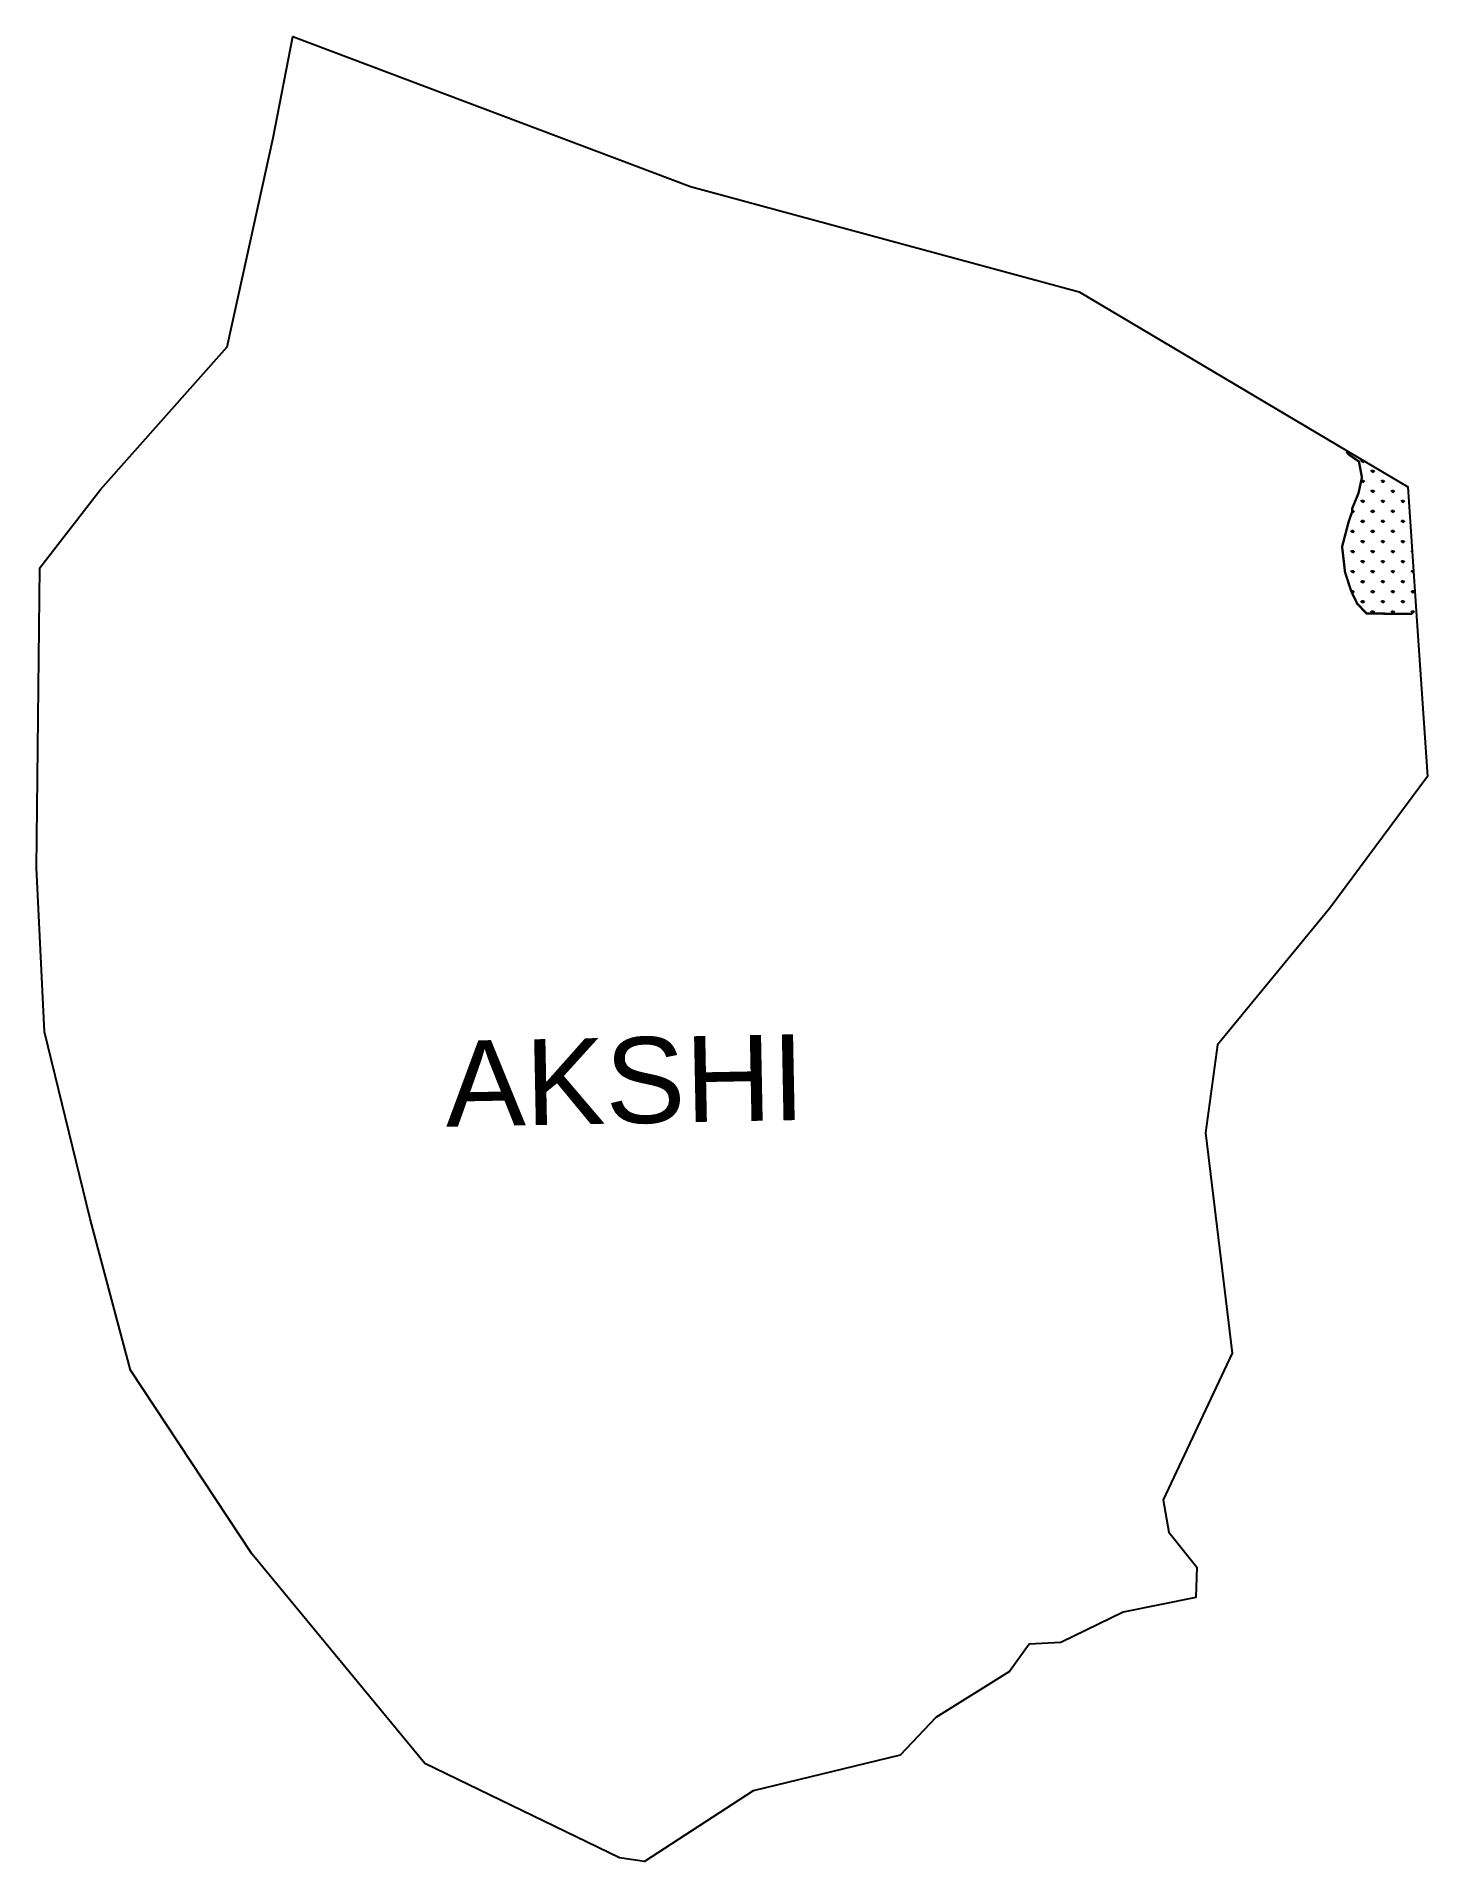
# Model space of a CAD drawing. Header units: metres. Extents: x 276666 to 278429, y 2059883 to 2062196.
import ezdxf

# ---------------------------------------------------------------- set-up
doc = ezdxf.new("R2010")
doc.units = ezdxf.units.M
doc.header["$MEASUREMENT"] = 0
for name, color, linetype in [('MANGROOVES', 112, 'Continuous'), ('village', 3, 'Continuous'), ('VILLAGE NAME', 250, 'Continuous')]:
    doc.layers.add(name, color=color, linetype=linetype)
doc.styles.get("Standard").update_dxf_attribs({"font": 'simplex.shx'})

msp = doc.modelspace()

# ---------------------------------------------------------------- hatches: boundary and pattern name
at = {"layer": 'MANGROOVES'}
h = msp.add_hatch(dxfattribs=at)
h.set_pattern_fill('GRASS', color=256, scale=18)
h.paths.add_polyline_path([(278403.9, 2061625.1), (278341.9, 2061661.9), (278317.8, 2061676.2), (278326.1, 2061669.4), (278330, 2061665.4), (278342, 2061657.2), (278345.8, 2061637.1), (278341.5, 2061617.1), (278333.3, 2061597.2), (278333.3, 2061593.2), (278329.1, 2061581.2), (278320.7, 2061549.2), (278324.4, 2061517), (278332.2, 2061492.9), (278340, 2061476.7), (278351.9, 2061464.6), (278408.1, 2061464), (278412.1, 2061467.9), (278414.6, 2061467.9)])

# ---------------------------------------------------------------- linework, layer by layer
at = {"color": 3, "flags": 128}
msp.add_lwpolyline([(278136.6, 2060256.3), (278135.3, 2060217.8)], dxfattribs=at)
at = {"layer": 'MANGROOVES', "const_width": 2.98}
msp.add_lwpolyline([(278326.1, 2061669.4), (278330, 2061665.4), (278342, 2061657.2), (278345.8, 2061637.1), (278341.5, 2061617.1), (278333.3, 2061597.2), (278333.3, 2061593.2), (278329.1, 2061581.2), (278320.7, 2061549.2), (278324.4, 2061517), (278332.2, 2061492.9), (278340, 2061476.7), (278351.9, 2061464.6), (278408.1, 2061464), (278412.1, 2061467.9)], dxfattribs=at)
at = {"layer": 'village', "color": 3}
for points in [[(276670.7, 2061522.6, 0), (276747.4, 2061621.6, 0), (276908.1, 2061802.6, 0), (276966.3, 2062067.2, 0), (276991.3, 2062195.7, 0), (277494.9, 2062005.4, 0), (277987.5, 2061872.3, 0), (278341.9, 2061661.9, 0), (278403.9, 2061625.1, 0), (278415.1, 2061461.4, 0), (278428.9, 2061257.9, 0), (278305.1, 2061091.2, 0), (278162.9, 2060918.1, 0), (278147.5, 2060806.7, 0), (278181.4, 2060527.3, 0), (278093.8, 2060341.7, 0), (278101, 2060300.5, 0), (278136.6, 2060256.3, 0)], [(278135.3, 2060217.8, 0), (278043.4, 2060199.4, 0), (277964.3, 2060160.6, 0), (277924.1, 2060158.5, 0), (277899.1, 2060123.9, 0), (277805.7, 2060065.7, 0), (277760.6, 2060017.9, 0), (277574.3, 2059972.8, 0), (277436.8, 2059883.3, 0), (277405.1, 2059888.1, 0), (277158.4, 2060007.5, 0), (276939.2, 2060273.1, 0), (276785.4, 2060505.8, 0), (276734.5, 2060697.7, 0), (276676.5, 2060934.5, 0), (276666.3, 2061142.4, 0), (276670.7, 2061522.6, 0)]]:
    msp.add_polyline3d(points, dxfattribs=at)

# ---------------------------------------------------------------- texts
at = {"layer": 'VILLAGE NAME', "insert": (277183.2, 2060922.9), "char_height": 108.748, "attachment_point": 1, "rotation": 1.1028}
msp.add_mtext_dynamic_manual_height_columns('{\\fArial|b0|i0|c0|p34;AKSHI}', width=726.929, gutter_width=543.7, heights=[0], dxfattribs=at)

doc.saveas('drawing.dxf')
